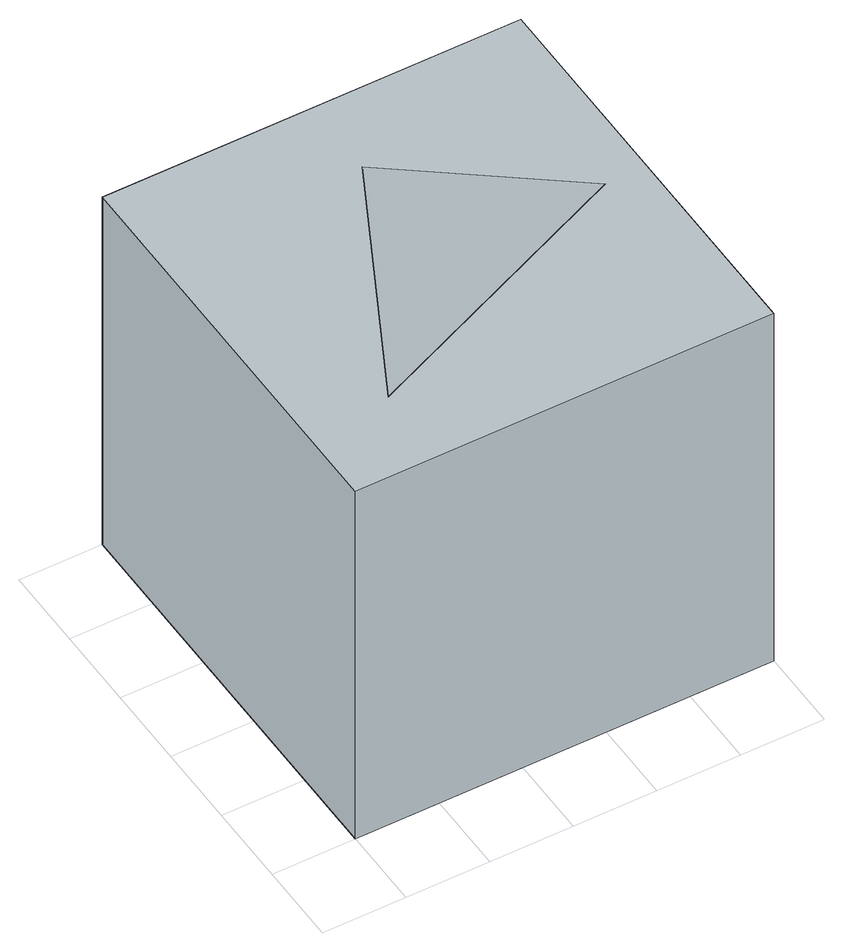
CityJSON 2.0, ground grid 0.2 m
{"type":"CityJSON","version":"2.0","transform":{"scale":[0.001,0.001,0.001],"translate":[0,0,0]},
"CityObjects":{
"object1":{"type":"GenericCityObject","geometry":[{"type":"Solid","lod":"1","boundaries":[[[[0,1,2,3],[4,5,6]],[[7,8,9,10],[11,12,13]],[[0,3,8,7]],[[3,2,9,8]],[[2,1,10,9]],[[1,0,7,10]],[[6,5,13,12]],[[4,6,12,11]],[[5,4,11,13]]]]}]}
},
"vertices":[
[0,0,0],[0,1000,0],[1000,1000,0],[1000,0,0],[200,200,0],[900,500,0],[500,800,0],[0,0,1000],[1000,0,1000],[1000,1000,1000],[0,1000,1000],[200,200,1000],[500,800,1000],[900,500,1000]
]}
